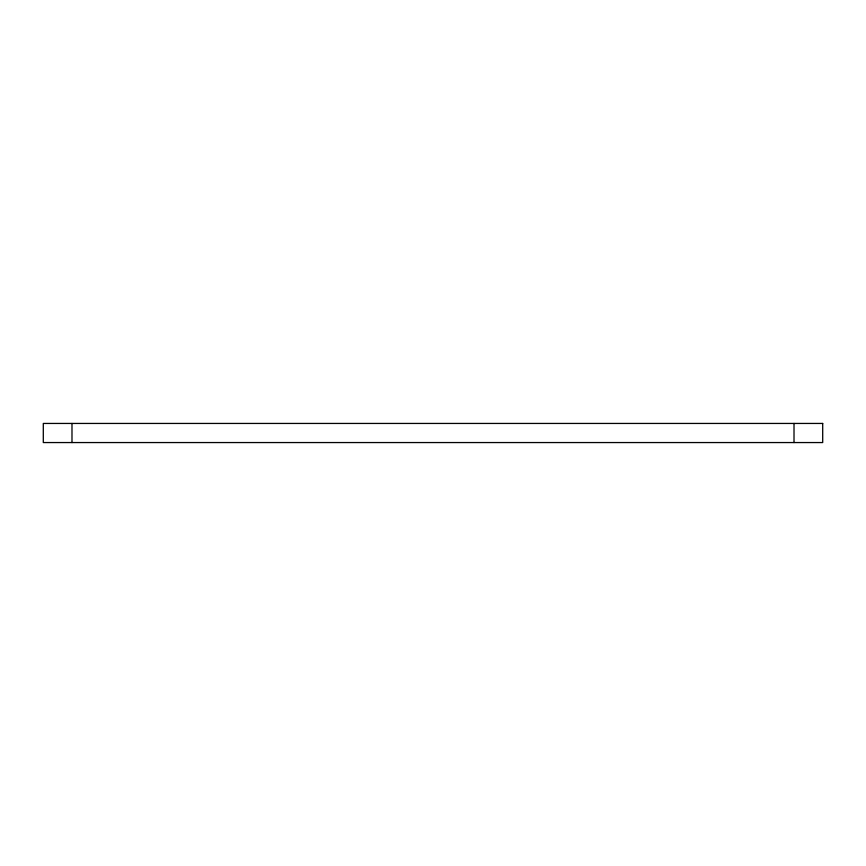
<?xml version="1.0" encoding="UTF-8"?>
<svg xmlns="http://www.w3.org/2000/svg" width="866" height="866" viewBox="0 0 866 866"><rect width="100%" height="100%" fill="white"/><g stroke="black" fill="none" stroke-linecap="round" stroke-linejoin="round"><path stroke-width="1.3" d="M794.014 423.442L794.014 442.558M71.986 423.442L71.986 442.558M822.7 423.442L43.3 423.442L43.3 442.558L822.7 442.558L822.7 423.442"/></g></svg>
